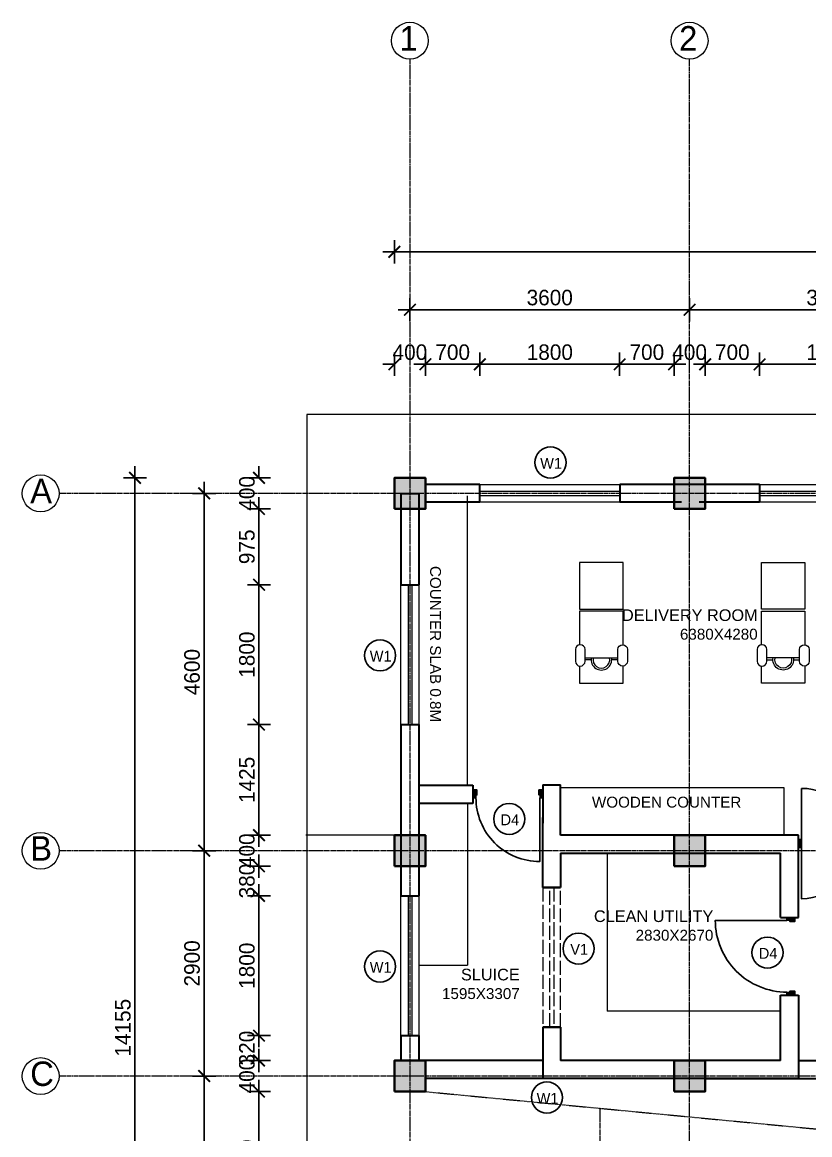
# Model space of a CAD drawing. Header units: inches. Extents: x -3071 to 2014935, y -37057 to 549694.
# Drawn here: x 1443310 to 1453446, y 364772 to 379091 of the extents above; entities that cross this region are included whole.
import ezdxf
from ezdxf.enums import TextEntityAlignment as Align

# ---------------------------------------------------------------- set-up
doc = ezdxf.new("R2010")
doc.units = ezdxf.units.IN
doc.header["$MEASUREMENT"] = 0
for name, pattern in [('ACAD_ISO08W100', [36, 24, -3, 6, -3]), ('DASHDOT2', [12.7, 6.35, -3.175, 0, -3.175]), ('DASHED', [0.75, 0.5, -0.25]), ('Hidden', [15, 12, -3])]:
    doc.linetypes.add(name, pattern=pattern)
for name, color, linetype, lineweight in [('001-Archi-Opening Tags', 14, 'Continuous', 25), ('002-Archi- Opening', 90, 'Continuous', 25), ('A .4 col', 5, 'Continuous', 40), ('A 0.09 Furniture', 30, 'Continuous', 5), ('A 0.13 dw', 3, 'Continuous', 13), ('A 0.13 fixed furniture', 10, 'Continuous', 13), ('A 0.13 IND DIM', 240, 'Continuous', 13), ('A 0.18 steps', 6, 'Continuous', 18), ('A 0.40 wall', 160, 'Continuous', 40), ('cen', 50, 'ACAD_ISO08W100', 5), ('dotted line', 1, 'DASHED', 9), ('Grid Tag', 6, 'Continuous', 20), ('p1 walls stone outline', 4, 'Continuous', 30), ('section', 6, 'DASHDOT2', 20), ('text', 7, 'Continuous', 25)]:
    doc.layers.add(name, color=color, linetype=linetype, lineweight=lineweight)
doc.styles.add('AERIAL', font='arial.ttf', dxfattribs={"height": 10})
doc.styles.add('Archi 100', font='GOTHIC.TTF', dxfattribs={"height": 200})
doc.styles.add('CG', font='GOTHIC.TTF', dxfattribs={"height": 40})
doc.styles.get("Standard").update_dxf_attribs({"font": 'GOTHIC.TTF'})
doc.dimstyles.new('Archi 100', dxfattribs={"dimtxt": 200, "dimasz": 150, "dimexe": 150, "dimexo": 300, "dimgap": 50, "dimtad": 1, "dimdec": 0, "dimrnd": 5, "dimzin": 0, "dimdsep": 46, "dimtxsty": 'Archi 100', "dimblk": 'ARCHTICK', "dimcen": 0.09, "dimdle": 150, "dimclrd": 256, "dimclre": 256, "dimclrt": 256, "dimadec": 0, "dimazin": 0, "dimtfac": 1, "dimtdec": 0, "dimtix": 1, "dimtofl": 0, "dimtmove": 0, "dimatfit": 3, "dimfxl": 150, "dimfxlon": 1, "dimtolj": 1, "dimtzin": 0, "dimlwd": -1, "dimlwe": -1, "dimarcsym": 0})

# ---------------------------------------------------------------- blocks, each defined once
blk = doc.blocks.new('W2')
at = {"layer": 'A 0.13 dw'}
for points in [[(143910, 195589), (143910, 195359), (142110, 195359), (142110, 195589)], [(142110, 195446), (143910, 195446), (143910, 195496), (142110, 195496)]]:
    blk.add_lwpolyline(points, close=True, dxfattribs=at)
blk = doc.blocks.new('grid')
at = {"layer": 'Grid Tag', "linetype": 'Continuous', "ltscale": 30}
blk.add_circle((51, 48), 264, dxfattribs=at)
blk.add_attdef('GRID', (-143, -93), '', height=200)
blk = doc.blocks.new('table delivery brawn labs plan')
at = {"ltscale": 100}
blk.add_lwpolyline([(-280, 950), (280, 950), (280, 1550), (-280, 1550)], close=True, dxfattribs=at)
for points in [[(280, 493), (280, 925), (-280, 925), (-280, 493)], [(-210, 325), (210, 325)], [(-133, 300), (-210, 300)], [(210, 300), (133, 300)], [(-280, 219), (-280, 0), (280, 0), (280, 219)]]:
    blk.add_lwpolyline(points, dxfattribs=at)
for points in [[(-210, 281), (-210, 431, 1), (-335, 431), (-335, 281, 1)], [(210, 281), (210, 431, -1), (335, 431), (335, 281, -1)]]:
    blk.add_lwpolyline(points, format="xyb", close=True, dxfattribs=at)
for radius, start, end in [(133, 169.155, 10.845), (108, 166.5994, 13.4006)]:
    blk.add_arc((0, 300), radius, start, end, dxfattribs=at)
blk = doc.blocks.new('*U656')
at = {"ltscale": 100}
for points in [[(5, 50), (5, -50), (40, -50), (40, 50)], [(1460, 50), (1460, -50), (1495, -50), (1495, 50)]]:
    blk.add_hatch(color=256, dxfattribs=at).paths.add_polyline_path(points)
for points in [[(43, 705.5), (43, -705.5, 1)], [(1457, 705.5), (1457, -705.5, -1)]]:
    blk.add_lwpolyline(points, format="xyb", close=True, dxfattribs=at)
for points in [[(5, 50), (5, -50), (40, -50), (40, 50)], [(1460, 50), (1460, -50), (1495, -50), (1495, 50)]]:
    blk.add_lwpolyline(points, close=True)
blk = doc.blocks.new('*U660')
at = {"ltscale": 100}
for points in [[(5, 50), (5, -50), (55, -50), (55, 15), (40, 15), (40, 50)], [(895, 50), (895, -50), (845, -50), (845, 15), (860, 15), (860, 50)]]:
    blk.add_hatch(color=256, dxfattribs=at).paths.add_polyline_path(points)
blk.add_lwpolyline([(43, 50), (43, 864, -0.414214), (857, 50)], format="xyb", dxfattribs=at)
for points in [[(5, 50), (5, -50), (55, -50), (55, 15), (40, 15), (40, 50)], [(895, 50), (895, -50), (845, -50), (845, 15), (860, 15), (860, 50)]]:
    blk.add_lwpolyline(points, close=True)
blk = doc.blocks.new('VENT 1800')
at = {"layer": 'A 0.13 dw', "linetype": 'Hidden', "ltscale": 15}
for p, q in [((165850, 199351), (167650, 199351)), ((167650, 199258), (165850, 199258)), ((165850, 199208), (167650, 199208)), ((167650, 199121), (165850, 199121))]:
    blk.add_line(p, q, dxfattribs=at)
at = {"layer": 'A 0.40 wall', "ltscale": 15}
for p, q in [((165850, 199121), (165850, 199351)), ((167650, 199351), (167650, 199121)), ((165850, 199258), (165850, 199208)), ((167650, 199208), (167650, 199258))]:
    blk.add_line(p, q, dxfattribs=at)
blk = doc.blocks.new('*U655')
at = {"ltscale": 100}
for points in [[(5, 50), (5, -50), (55, -50), (55, 15), (40, 15), (40, 50)], [(995, 50), (995, -50), (945, -50), (945, 15), (960, 15), (960, 50)]]:
    blk.add_hatch(color=256, dxfattribs=at).paths.add_polyline_path(points)
blk.add_lwpolyline([(43, 50), (43, 964, -0.414214), (957, 50)], format="xyb", dxfattribs=at)
for points in [[(5, 50), (5, -50), (55, -50), (55, 15), (40, 15), (40, 50)], [(995, 50), (995, -50), (945, -50), (945, 15), (960, 15), (960, 50)]]:
    blk.add_lwpolyline(points, close=True)
blk = doc.blocks.new('window tag')
blk.add_circle((0, 0), 200)
at = {"style": 'Archi 100', "flags": 1}
for tag, p in [('WIDTH', (15, 174.5)), ('HEIGHT', (-4.5, -348.5))]:
    blk.add_attdef(tag, p, '', height=200, dxfattribs=at)
at = {"style": 'Archi 100'}
blk.add_attdef('SYMBOL', text='', height=200, dxfattribs=at).set_placement((8, -10.5), align=Align.MIDDLE_CENTER)
blk = doc.blocks.new('_ArchTick')
at = {"color": 0, "linetype": 'ByBlock', "const_width": 0.15}
blk.add_lwpolyline([(-0.5, -0.5), (0.5, 0.5)], dxfattribs=at)
blk = doc.blocks.new('*D1778')
at = {"transparency": 16777216}
for p, q in [((1448099, 374538), (1448099, 374838)), ((1448499, 374538), (1448499, 374838)), ((1448099, 374688), (1447949, 374688)), ((1448499, 374688), (1448649, 374688))]:
    blk.add_line(p, q, dxfattribs=at)
at = {"layer": 'Defpoints', "color": 0, "transparency": 16777216}
for p in [(1448499, 374688), (1448099, 373227), (1448499, 373227)]:
    blk.add_point(p, dxfattribs=at)
at = {"transparency": 16777216, "xscale": 150, "yscale": 150, "zscale": 150}
blk.add_blockref('_ArchTick', (1448099, 374688), dxfattribs=at)
at = {"transparency": 16777216, "xscale": 150, "yscale": 150, "zscale": 150, "rotation": 180}
blk.add_blockref('_ArchTick', (1448499, 374688), dxfattribs=at)
at = {"transparency": 16777216, "insert": (1448299, 374843), "char_height": 200, "attachment_point": 5, "style": 'Archi 100'}
blk.add_mtext('\\A1;400', dxfattribs=at)
blk = doc.blocks.new('*D1779')
at = {"transparency": 16777216}
for p, q in [((1448499, 374538), (1448499, 374838)), ((1449200, 374538), (1449200, 374838)), ((1448349, 374688), (1449350, 374688))]:
    blk.add_line(p, q, dxfattribs=at)
at = {"layer": 'Defpoints', "color": 0, "transparency": 16777216}
for p in [(1449200, 374688), (1448499, 373227), (1449200, 373142)]:
    blk.add_point(p, dxfattribs=at)
at = {"transparency": 16777216, "xscale": 150, "yscale": 150, "zscale": 150, "rotation": 180}
blk.add_blockref('_ArchTick', (1448499, 374688), dxfattribs=at)
at = {"transparency": 16777216, "xscale": 150, "yscale": 150, "zscale": 150}
blk.add_blockref('_ArchTick', (1449200, 374688), dxfattribs=at)
at = {"transparency": 16777216, "insert": (1448850, 374843), "char_height": 200, "attachment_point": 5, "style": 'Archi 100'}
blk.add_mtext('\\A1;700', dxfattribs=at)
blk = doc.blocks.new('*D1780')
at = {"transparency": 16777216}
for p, q in [((1449200, 374538), (1449200, 374838)), ((1450999, 374538), (1450999, 374838)), ((1449050, 374688), (1451149, 374688))]:
    blk.add_line(p, q, dxfattribs=at)
at = {"layer": 'Defpoints', "color": 0, "transparency": 16777216}
for p in [(1450999, 374688), (1449200, 373142), (1450999, 373142)]:
    blk.add_point(p, dxfattribs=at)
at = {"transparency": 16777216, "xscale": 150, "yscale": 150, "zscale": 150, "rotation": 180}
blk.add_blockref('_ArchTick', (1449200, 374688), dxfattribs=at)
at = {"transparency": 16777216, "xscale": 150, "yscale": 150, "zscale": 150}
blk.add_blockref('_ArchTick', (1450999, 374688), dxfattribs=at)
at = {"transparency": 16777216, "insert": (1450100, 374843), "char_height": 200, "attachment_point": 5, "style": 'Archi 100'}
blk.add_mtext('\\A1;1800', dxfattribs=at)
blk = doc.blocks.new('*D1781')
at = {"transparency": 16777216}
for p, q in [((1450999, 374538), (1450999, 374838)), ((1451699, 374538), (1451699, 374838)), ((1450849, 374688), (1451849, 374688))]:
    blk.add_line(p, q, dxfattribs=at)
at = {"layer": 'Defpoints', "color": 0, "transparency": 16777216}
for p in [(1451699, 374688), (1451699, 373227), (1450999, 373142)]:
    blk.add_point(p, dxfattribs=at)
at = {"transparency": 16777216, "xscale": 150, "yscale": 150, "zscale": 150, "rotation": 180}
blk.add_blockref('_ArchTick', (1450999, 374688), dxfattribs=at)
at = {"transparency": 16777216, "xscale": 150, "yscale": 150, "zscale": 150}
blk.add_blockref('_ArchTick', (1451699, 374688), dxfattribs=at)
at = {"transparency": 16777216, "insert": (1451349, 374843), "char_height": 200, "attachment_point": 5, "style": 'Archi 100'}
blk.add_mtext('\\A1;700', dxfattribs=at)
blk = doc.blocks.new('*D1782')
at = {"transparency": 16777216}
for p, q in [((1451699, 374538), (1451699, 374838)), ((1452099, 374538), (1452099, 374838)), ((1451699, 374688), (1451549, 374688)), ((1452099, 374688), (1452249, 374688))]:
    blk.add_line(p, q, dxfattribs=at)
at = {"layer": 'Defpoints', "color": 0, "transparency": 16777216}
for p in [(1452099, 374688), (1451699, 373227), (1452099, 373227)]:
    blk.add_point(p, dxfattribs=at)
at = {"transparency": 16777216, "xscale": 150, "yscale": 150, "zscale": 150}
blk.add_blockref('_ArchTick', (1451699, 374688), dxfattribs=at)
at = {"transparency": 16777216, "xscale": 150, "yscale": 150, "zscale": 150, "rotation": 180}
blk.add_blockref('_ArchTick', (1452099, 374688), dxfattribs=at)
at = {"transparency": 16777216, "insert": (1451899, 374843), "char_height": 200, "attachment_point": 5, "style": 'Archi 100'}
blk.add_mtext('\\A1;400', dxfattribs=at)
blk = doc.blocks.new('*D1783')
at = {"transparency": 16777216}
for p, q in [((1452099, 374538), (1452099, 374838)), ((1452800, 374538), (1452800, 374838)), ((1451949, 374688), (1452950, 374688))]:
    blk.add_line(p, q, dxfattribs=at)
at = {"layer": 'Defpoints', "color": 0, "transparency": 16777216}
for p in [(1452800, 374688), (1452099, 373227), (1452800, 373142)]:
    blk.add_point(p, dxfattribs=at)
at = {"transparency": 16777216, "xscale": 150, "yscale": 150, "zscale": 150, "rotation": 180}
blk.add_blockref('_ArchTick', (1452099, 374688), dxfattribs=at)
at = {"transparency": 16777216, "xscale": 150, "yscale": 150, "zscale": 150}
blk.add_blockref('_ArchTick', (1452800, 374688), dxfattribs=at)
at = {"transparency": 16777216, "insert": (1452449, 374843), "char_height": 200, "attachment_point": 5, "style": 'Archi 100'}
blk.add_mtext('\\A1;700', dxfattribs=at)
blk = doc.blocks.new('*D1784')
at = {"transparency": 16777216}
for p, q in [((1452800, 374538), (1452800, 374838)), ((1454599, 374538), (1454599, 374838)), ((1452650, 374688), (1454749, 374688))]:
    blk.add_line(p, q, dxfattribs=at)
at = {"layer": 'Defpoints', "color": 0, "transparency": 16777216}
for p in [(1454599, 374688), (1452800, 373142), (1454599, 373142)]:
    blk.add_point(p, dxfattribs=at)
at = {"transparency": 16777216, "xscale": 150, "yscale": 150, "zscale": 150, "rotation": 180}
blk.add_blockref('_ArchTick', (1452800, 374688), dxfattribs=at)
at = {"transparency": 16777216, "xscale": 150, "yscale": 150, "zscale": 150}
blk.add_blockref('_ArchTick', (1454599, 374688), dxfattribs=at)
at = {"transparency": 16777216, "insert": (1453699, 374843), "char_height": 200, "attachment_point": 5, "style": 'Archi 100'}
blk.add_mtext('\\A1;1800', dxfattribs=at)
blk = doc.blocks.new('*D1821')
at = {"transparency": 16777216}
for p, q in [((1448299, 375241), (1448299, 375541)), ((1451899, 375241), (1451899, 375541)), ((1448149, 375391), (1452049, 375391))]:
    blk.add_line(p, q, dxfattribs=at)
at = {"layer": 'Defpoints', "color": 0, "transparency": 16777216}
for p in [(1451899, 375391), (1448299, 373027), (1451899, 373027)]:
    blk.add_point(p, dxfattribs=at)
at = {"transparency": 16777216, "xscale": 150, "yscale": 150, "zscale": 150, "rotation": 180}
blk.add_blockref('_ArchTick', (1448299, 375391), dxfattribs=at)
at = {"transparency": 16777216, "xscale": 150, "yscale": 150, "zscale": 150}
blk.add_blockref('_ArchTick', (1451899, 375391), dxfattribs=at)
at = {"transparency": 16777216, "insert": (1450099, 375546), "char_height": 200, "attachment_point": 5, "style": 'Archi 100'}
blk.add_mtext('\\A1;3600', dxfattribs=at)
blk = doc.blocks.new('*D1822')
at = {"transparency": 16777216}
for p, q in [((1451899, 375241), (1451899, 375541)), ((1455499, 375241), (1455499, 375541)), ((1451749, 375391), (1455649, 375391))]:
    blk.add_line(p, q, dxfattribs=at)
at = {"layer": 'Defpoints', "color": 0, "transparency": 16777216}
for p in [(1455499, 375391), (1451899, 373027), (1455499, 373027)]:
    blk.add_point(p, dxfattribs=at)
at = {"transparency": 16777216, "xscale": 150, "yscale": 150, "zscale": 150, "rotation": 180}
blk.add_blockref('_ArchTick', (1451899, 375391), dxfattribs=at)
at = {"transparency": 16777216, "xscale": 150, "yscale": 150, "zscale": 150}
blk.add_blockref('_ArchTick', (1455499, 375391), dxfattribs=at)
at = {"transparency": 16777216, "insert": (1453699, 375546), "char_height": 200, "attachment_point": 5, "style": 'Archi 100'}
blk.add_mtext('\\A1;3600', dxfattribs=at)
blk = doc.blocks.new('*D1832')
at = {"transparency": 16777216}
for p, q in [((1448099, 375986), (1448099, 376286)), ((1487149, 375986), (1487149, 376286)), ((1447949, 376136), (1487299, 376136))]:
    blk.add_line(p, q, dxfattribs=at)
at = {"layer": 'Defpoints', "color": 0, "transparency": 16777216}
for p in [(1487149, 376136), (1448099, 373227), (1487149, 373227)]:
    blk.add_point(p, dxfattribs=at)
at = {"transparency": 16777216, "xscale": 150, "yscale": 150, "zscale": 150, "rotation": 180}
blk.add_blockref('_ArchTick', (1448099, 376136), dxfattribs=at)
at = {"transparency": 16777216, "xscale": 150, "yscale": 150, "zscale": 150}
blk.add_blockref('_ArchTick', (1487149, 376136), dxfattribs=at)
at = {"transparency": 16777216, "insert": (1467624, 376291), "char_height": 200, "attachment_point": 5, "style": 'Archi 100'}
blk.add_mtext('\\A1;39050', dxfattribs=at)
blk = doc.blocks.new('*D1833')
at = {"transparency": 16777216}
for p, q in [((1446357, 373227), (1446357, 373377)), ((1446507, 373227), (1446207, 373227)), ((1446507, 372827), (1446207, 372827)), ((1446357, 372827), (1446357, 372677))]:
    blk.add_line(p, q, dxfattribs=at)
at = {"layer": 'Defpoints', "color": 0, "transparency": 16777216}
for p in [(1448099, 373227), (1446357, 372827), (1448099, 372827)]:
    blk.add_point(p, dxfattribs=at)
at = {"transparency": 16777216, "xscale": 150, "yscale": 150, "zscale": 150}
for p, rotation in [((1446357, 373227), 270), ((1446357, 372827), 90)]:
    blk.add_blockref('_ArchTick', p, dxfattribs=dict(at, rotation=rotation))
at = {"transparency": 16777216, "insert": (1446202, 373027), "char_height": 200, "attachment_point": 5, "rotation": 90, "style": 'Archi 100'}
blk.add_mtext('\\A1;400', dxfattribs=at)
blk = doc.blocks.new('*D1834')
at = {"transparency": 16777216}
for p, q in [((1446357, 372977), (1446357, 371701)), ((1446507, 372827), (1446207, 372827)), ((1446507, 371851), (1446207, 371851))]:
    blk.add_line(p, q, dxfattribs=at)
at = {"layer": 'Defpoints', "color": 0, "transparency": 16777216}
for p in [(1448099, 372827), (1446357, 371851), (1448184, 371851)]:
    blk.add_point(p, dxfattribs=at)
at = {"transparency": 16777216, "xscale": 150, "yscale": 150, "zscale": 150}
for p, rotation in [((1446357, 372827), 90), ((1446357, 371851), 270)]:
    blk.add_blockref('_ArchTick', p, dxfattribs=dict(at, rotation=rotation))
at = {"transparency": 16777216, "insert": (1446202, 372339), "char_height": 200, "attachment_point": 5, "rotation": 90, "style": 'Archi 100'}
blk.add_mtext('\\A1;975', dxfattribs=at)
blk = doc.blocks.new('*D1835')
at = {"transparency": 16777216}
for p, q in [((1446357, 372001), (1446357, 369901)), ((1446507, 371851), (1446207, 371851)), ((1446507, 370051), (1446207, 370051))]:
    blk.add_line(p, q, dxfattribs=at)
at = {"layer": 'Defpoints', "color": 0, "transparency": 16777216}
for p in [(1448184, 371851), (1446357, 370051), (1448184, 370051)]:
    blk.add_point(p, dxfattribs=at)
at = {"transparency": 16777216, "xscale": 150, "yscale": 150, "zscale": 150}
for p, rotation in [((1446357, 371851), 90), ((1446357, 370051), 270)]:
    blk.add_blockref('_ArchTick', p, dxfattribs=dict(at, rotation=rotation))
at = {"transparency": 16777216, "insert": (1446202, 370951), "char_height": 200, "attachment_point": 5, "rotation": 90, "style": 'Archi 100'}
blk.add_mtext('\\A1;1800', dxfattribs=at)
blk = doc.blocks.new('*D1836')
at = {"transparency": 16777216}
for p, q in [((1446357, 370201), (1446357, 368477)), ((1446507, 370051), (1446207, 370051)), ((1446507, 368627), (1446207, 368627))]:
    blk.add_line(p, q, dxfattribs=at)
at = {"layer": 'Defpoints', "color": 0, "transparency": 16777216}
for p in [(1448184, 370051), (1446357, 368627), (1448099, 368627)]:
    blk.add_point(p, dxfattribs=at)
at = {"transparency": 16777216, "xscale": 150, "yscale": 150, "zscale": 150}
for p, rotation in [((1446357, 370051), 90), ((1446357, 368627), 270)]:
    blk.add_blockref('_ArchTick', p, dxfattribs=dict(at, rotation=rotation))
at = {"transparency": 16777216, "insert": (1446202, 369339), "char_height": 200, "attachment_point": 5, "rotation": 90, "style": 'Archi 100'}
blk.add_mtext('\\A1;1425', dxfattribs=at)
blk = doc.blocks.new('*D1837')
at = {"transparency": 16777216}
for p, q in [((1446357, 368627), (1446357, 368777)), ((1446507, 368627), (1446207, 368627)), ((1446507, 368227), (1446207, 368227)), ((1446357, 368227), (1446357, 368077))]:
    blk.add_line(p, q, dxfattribs=at)
at = {"layer": 'Defpoints', "color": 0, "transparency": 16777216}
for p in [(1448099, 368627), (1446357, 368227), (1448099, 368227)]:
    blk.add_point(p, dxfattribs=at)
at = {"transparency": 16777216, "xscale": 150, "yscale": 150, "zscale": 150}
for p, rotation in [((1446357, 368627), 270), ((1446357, 368227), 90)]:
    blk.add_blockref('_ArchTick', p, dxfattribs=dict(at, rotation=rotation))
at = {"transparency": 16777216, "insert": (1446202, 368427), "char_height": 200, "attachment_point": 5, "rotation": 90, "style": 'Archi 100'}
blk.add_mtext('\\A1;400', dxfattribs=at)
blk = doc.blocks.new('*D1838')
at = {"transparency": 16777216}
for p, q in [((1446357, 368227), (1446357, 368377)), ((1446507, 368227), (1446207, 368227)), ((1446507, 367847), (1446207, 367847)), ((1446357, 367847), (1446357, 367697))]:
    blk.add_line(p, q, dxfattribs=at)
at = {"layer": 'Defpoints', "color": 0, "transparency": 16777216}
for p in [(1448099, 368227), (1446357, 367847), (1448184, 367847)]:
    blk.add_point(p, dxfattribs=at)
at = {"transparency": 16777216, "xscale": 150, "yscale": 150, "zscale": 150}
for p, rotation in [((1446357, 368227), 270), ((1446357, 367847), 90)]:
    blk.add_blockref('_ArchTick', p, dxfattribs=dict(at, rotation=rotation))
at = {"transparency": 16777216, "insert": (1446202, 368037), "char_height": 200, "attachment_point": 5, "rotation": 90, "style": 'Archi 100'}
blk.add_mtext('\\A1;380', dxfattribs=at)
blk = doc.blocks.new('*D1839')
at = {"transparency": 16777216}
for p, q in [((1446357, 367997), (1446357, 365897)), ((1446507, 367847), (1446207, 367847)), ((1446507, 366047), (1446207, 366047))]:
    blk.add_line(p, q, dxfattribs=at)
at = {"layer": 'Defpoints', "color": 0, "transparency": 16777216}
for p in [(1448184, 367847), (1446357, 366047), (1448184, 366047)]:
    blk.add_point(p, dxfattribs=at)
at = {"transparency": 16777216, "xscale": 150, "yscale": 150, "zscale": 150}
for p, rotation in [((1446357, 367847), 90), ((1446357, 366047), 270)]:
    blk.add_blockref('_ArchTick', p, dxfattribs=dict(at, rotation=rotation))
at = {"transparency": 16777216, "insert": (1446202, 366947), "char_height": 200, "attachment_point": 5, "rotation": 90, "style": 'Archi 100'}
blk.add_mtext('\\A1;1800', dxfattribs=at)
blk = doc.blocks.new('*D1840')
at = {"transparency": 16777216}
for p, q in [((1446357, 366047), (1446357, 366197)), ((1446507, 366047), (1446207, 366047)), ((1446507, 365727), (1446207, 365727)), ((1446357, 365727), (1446357, 365577))]:
    blk.add_line(p, q, dxfattribs=at)
at = {"layer": 'Defpoints', "color": 0, "transparency": 16777216}
for p in [(1448184, 366047), (1446357, 365727), (1448099, 365727)]:
    blk.add_point(p, dxfattribs=at)
at = {"transparency": 16777216, "xscale": 150, "yscale": 150, "zscale": 150}
for p, rotation in [((1446357, 366047), 270), ((1446357, 365727), 90)]:
    blk.add_blockref('_ArchTick', p, dxfattribs=dict(at, rotation=rotation))
at = {"transparency": 16777216, "insert": (1446202, 365887), "char_height": 200, "attachment_point": 5, "rotation": 90, "style": 'Archi 100'}
blk.add_mtext('\\A1;320', dxfattribs=at)
blk = doc.blocks.new('*D1841')
at = {"transparency": 16777216}
for p, q in [((1446357, 365727), (1446357, 365877)), ((1446507, 365727), (1446207, 365727)), ((1446507, 365327), (1446207, 365327)), ((1446357, 365327), (1446357, 365177))]:
    blk.add_line(p, q, dxfattribs=at)
at = {"layer": 'Defpoints', "color": 0, "transparency": 16777216}
for p in [(1448099, 365727), (1446357, 365327), (1448099, 365327)]:
    blk.add_point(p, dxfattribs=at)
at = {"transparency": 16777216, "xscale": 150, "yscale": 150, "zscale": 150}
for p, rotation in [((1446357, 365727), 270), ((1446357, 365327), 90)]:
    blk.add_blockref('_ArchTick', p, dxfattribs=dict(at, rotation=rotation))
at = {"transparency": 16777216, "insert": (1446202, 365527), "char_height": 200, "attachment_point": 5, "rotation": 90, "style": 'Archi 100'}
blk.add_mtext('\\A1;400', dxfattribs=at)
blk = doc.blocks.new('*D1842')
at = {"transparency": 16777216}
for p, q in [((1446357, 365477), (1446357, 363347)), ((1446507, 365327), (1446207, 365327)), ((1446507, 363497), (1446207, 363497))]:
    blk.add_line(p, q, dxfattribs=at)
at = {"layer": 'Defpoints', "color": 0, "transparency": 16777216}
for p in [(1448099, 365327), (1446357, 363497), (1448127, 363497)]:
    blk.add_point(p, dxfattribs=at)
at = {"transparency": 16777216, "xscale": 150, "yscale": 150, "zscale": 150}
for p, rotation in [((1446357, 365327), 90), ((1446357, 363497), 270)]:
    blk.add_blockref('_ArchTick', p, dxfattribs=dict(at, rotation=rotation))
at = {"transparency": 16777216, "insert": (1446202, 364412), "char_height": 200, "attachment_point": 5, "rotation": 90, "style": 'Archi 100'}
blk.add_mtext('\\A1;1830', dxfattribs=at)
blk = doc.blocks.new('*D1848')
at = {"transparency": 16777216}
for p, q in [((1445652, 373177), (1445652, 368277)), ((1445802, 373027), (1445502, 373027)), ((1445802, 368427), (1445502, 368427))]:
    blk.add_line(p, q, dxfattribs=at)
at = {"layer": 'Defpoints', "color": 0, "transparency": 16777216}
for p in [(1448299, 373027), (1445652, 368427), (1448299, 368427)]:
    blk.add_point(p, dxfattribs=at)
at = {"transparency": 16777216, "xscale": 150, "yscale": 150, "zscale": 150}
for p, rotation in [((1445652, 373027), 90), ((1445652, 368427), 270)]:
    blk.add_blockref('_ArchTick', p, dxfattribs=dict(at, rotation=rotation))
at = {"transparency": 16777216, "insert": (1445496, 370727), "char_height": 200, "attachment_point": 5, "rotation": 90, "style": 'Archi 100'}
blk.add_mtext('\\A1;4600', dxfattribs=at)
blk = doc.blocks.new('*D1849')
at = {"transparency": 16777216}
for p, q in [((1445652, 368577), (1445652, 365377)), ((1445802, 368427), (1445502, 368427)), ((1445802, 365527), (1445502, 365527))]:
    blk.add_line(p, q, dxfattribs=at)
at = {"layer": 'Defpoints', "color": 0, "transparency": 16777216}
for p in [(1448299, 368427), (1445652, 365527), (1448299, 365527)]:
    blk.add_point(p, dxfattribs=at)
at = {"transparency": 16777216, "xscale": 150, "yscale": 150, "zscale": 150}
for p, rotation in [((1445652, 368427), 90), ((1445652, 365527), 270)]:
    blk.add_blockref('_ArchTick', p, dxfattribs=dict(at, rotation=rotation))
at = {"transparency": 16777216, "insert": (1445496, 366977), "char_height": 200, "attachment_point": 5, "rotation": 90, "style": 'Archi 100'}
blk.add_mtext('\\A1;2900', dxfattribs=at)
blk = doc.blocks.new('*D1850')
at = {"transparency": 16777216}
for p, q in [((1445652, 365677), (1445652, 360777)), ((1445802, 365527), (1445502, 365527)), ((1445652, 360927), (1445502, 360927))]:
    blk.add_line(p, q, dxfattribs=at)
at = {"layer": 'Defpoints', "color": 0, "transparency": 16777216}
for p in [(1448299, 365527), (1445652, 360927), (1445652, 360927)]:
    blk.add_point(p, dxfattribs=at)
at = {"transparency": 16777216, "xscale": 150, "yscale": 150, "zscale": 150}
for p, rotation in [((1445652, 365527), 90), ((1445652, 360927), 270)]:
    blk.add_blockref('_ArchTick', p, dxfattribs=dict(at, rotation=rotation))
at = {"transparency": 16777216, "insert": (1445496, 363227), "char_height": 200, "attachment_point": 5, "rotation": 90, "style": 'Archi 100'}
blk.add_mtext('\\A1;4600', dxfattribs=at)
blk = doc.blocks.new('*D1852')
at = {"transparency": 16777216}
for p, q in [((1444761, 373377), (1444761, 358922)), ((1444911, 373227), (1444611, 373227)), ((1444911, 359072), (1444611, 359072))]:
    blk.add_line(p, q, dxfattribs=at)
at = {"layer": 'Defpoints', "color": 0, "transparency": 16777216}
for p in [(1448140, 373227), (1444761, 359072), (1448126, 359072)]:
    blk.add_point(p, dxfattribs=at)
at = {"transparency": 16777216, "xscale": 150, "yscale": 150, "zscale": 150}
for p, rotation in [((1444761, 373227), 90), ((1444761, 359072), 270)]:
    blk.add_blockref('_ArchTick', p, dxfattribs=dict(at, rotation=rotation))
at = {"transparency": 16777216, "insert": (1444606, 366149), "char_height": 200, "attachment_point": 5, "rotation": 90, "style": 'Archi 100'}
blk.add_mtext('\\A1;14155', dxfattribs=at)

msp = doc.modelspace()

# ---------------------------------------------------------------- hatches: boundary and pattern name
at = {"layer": 'A .4 col', "linetype": 'Continuous'}
h = msp.add_hatch(color=256, dxfattribs=at)
h.dxf.hatch_style = 1
h.paths.add_polyline_path([(1448099.45, 372826.69), (1448499.45, 372826.69), (1448499.45, 373226.69), (1448099.45, 373226.69)])
h = msp.add_hatch(color=256, dxfattribs=at)
h.dxf.hatch_style = 1
h.paths.add_polyline_path([(1451699.45, 372826.69), (1452099.45, 372826.69), (1452099.45, 373226.69), (1451699.45, 373226.69)])
h = msp.add_hatch(color=256, dxfattribs=at)
h.dxf.hatch_style = 1
h.paths.add_polyline_path([(1448099.45, 368226.69), (1448499.45, 368226.69), (1448499.45, 368626.69), (1448099.45, 368626.69)])
h = msp.add_hatch(color=256, dxfattribs=at)
h.dxf.hatch_style = 1
h.paths.add_polyline_path([(1451699.45, 368226.69), (1452099.45, 368226.69), (1452099.45, 368626.69), (1451699.45, 368626.69)])
h = msp.add_hatch(color=256, dxfattribs=at)
h.dxf.hatch_style = 1
h.paths.add_polyline_path([(1448099.45, 365326.69), (1448499.45, 365326.69), (1448499.45, 365726.69), (1448099.45, 365726.69)])
h = msp.add_hatch(color=256, dxfattribs=at)
h.dxf.hatch_style = 1
h.paths.add_polyline_path([(1451699.45, 365326.69), (1452099.45, 365326.69), (1452099.45, 365726.69), (1451699.45, 365726.69)])

# ---------------------------------------------------------------- linework, layer by layer
for points in [[(1448099.45, 372826.69), (1448499.45, 372826.69), (1448499.45, 373226.69), (1448099.45, 373226.69)], [(1451699.45, 372826.69), (1452099.45, 372826.69), (1452099.45, 373226.69), (1451699.45, 373226.69)], [(1448099.45, 368226.69), (1448499.45, 368226.69), (1448499.45, 368626.69), (1448099.45, 368626.69)], [(1451699.45, 368226.69), (1452099.45, 368226.69), (1452099.45, 368626.69), (1451699.45, 368626.69)], [(1448099.45, 365326.69), (1448499.45, 365326.69), (1448499.45, 365726.69), (1448099.45, 365726.69)], [(1451699.45, 365326.69), (1452099.45, 365326.69), (1452099.45, 365726.69), (1451699.45, 365726.69)]]:
    msp.add_lwpolyline(points, close=True, dxfattribs=at)
at = {"layer": 'A 0.13 fixed furniture'}
for p, q in [((1449039.45, 369278.31), (1449039.45, 372996.93)), ((1453118.46, 369236.93), (1450239.45, 369236.93)), ((1453118.46, 368636.93), (1453118.46, 369236.93)), ((1449039.45, 369033.32), (1449039.45, 366954.68)), ((1450839.45, 368396.93), (1450839.45, 366364.3)), ((1448419.45, 366954.68), (1449039.45, 366954.68)), ((1453069.45, 366364.3), (1450839.45, 366364.3))]:
    msp.add_line(p, q, dxfattribs=at)
at = {"layer": 'A 0.18 steps'}
msp.add_line((1448184.48, 368626.69), (1446959.63, 368626.69), dxfattribs=at)
at = {"layer": 'cen', "ltscale": 2}
for p, q in [((1448299.45, 378616.21), (1448299.45, 351672.05)), ((1451899.45, 351672.05), (1451899.45, 378616.21)), ((1491464.45, 373026.69), (1443784.45, 373026.69)), ((1491464.45, 368426.69), (1443784.45, 368426.69)), ((1491464.45, 365526.69), (1443784.45, 365526.69)), ((1450749.44, 357367.36), (1450749.44, 365111.68))]:
    msp.add_line(p, q, dxfattribs=at)
at = {"layer": 'dotted line', "linetype": 'Continuous', "ltscale": 1000}
for p, q in [((1467649.45, 374041.7), (1446972.64, 374041.7)), ((1446972.64, 374041.7), (1446972.64, 357971.7))]:
    msp.add_line(p, q, dxfattribs=at)
at = {"layer": 'p1 walls stone outline'}
for p, q in [((1448184.45, 373026.69), (1448184.45, 371851)), ((1448184.45, 373026.69), (1448414.45, 373026.69)), ((1448414.45, 373026.69), (1448414.45, 371851)), ((1448499.45, 372911.69), (1448499.45, 373141.69)), ((1449199.45, 373141.69), (1448499.45, 373141.69)), ((1449199.45, 372911.69), (1449199.45, 373141.69)), ((1451699.49, 373141.69), (1450999.45, 373141.69)), ((1450999.45, 373141.69), (1450999.45, 372911.69)), ((1452799.5, 373141.69), (1451699.45, 373141.69)), ((1451699.45, 372911.69), (1451699.45, 373141.69)), ((1451699.45, 372911.69), (1451699.45, 373141.69)), ((1452799.5, 373141.69), (1452799.5, 372911.69)), ((1449199.45, 372911.69), (1448499.45, 372911.69)), ((1451699.49, 372911.69), (1450999.45, 372911.69)), ((1451794.45, 372911.69), (1451699.45, 372911.69)), ((1452799.5, 372911.69), (1452024.45, 372911.69)), ((1448184.45, 371851), (1448414.45, 371851)), ((1448184.45, 370051.12), (1448184.45, 368226.69)), ((1448184.45, 370051.12), (1448414.45, 370051.12)), ((1448414.45, 370051.12), (1448414.45, 368226.69)), ((1448414.45, 369273.32), (1449110.63, 369273.32)), ((1449110.63, 369273.32), (1449110.63, 369033.32)), ((1450009.45, 369277.31), (1450009.45, 368783.31)), ((1450009.45, 369277.31), (1450239.45, 369277.31)), ((1450239.45, 368626.93), (1450239.45, 369277.31)), ((1449110.63, 369033.32), (1448414.45, 369033.32)), ((1450009.45, 367955.6), (1450009.45, 368855.02)), ((1453299.45, 368626.93), (1450239.45, 368626.93)), ((1453299.45, 367569.04), (1453299.45, 368626.93)), ((1450239.45, 368396.93), (1451429.82, 368396.93)), ((1450239.45, 368396.93), (1450239.45, 367955.6)), ((1451429.82, 368396.93), (1453069.45, 368396.93)), ((1453069.45, 367569.04), (1453069.45, 368396.93)), ((1448184.45, 368226.69), (1448184.45, 367847.25)), ((1448184.45, 368226.69), (1448414.45, 368226.69)), ((1448414.45, 368226.69), (1448414.45, 367847.25)), ((1448184.45, 367847.25), (1448414.45, 367847.25)), ((1453069.45, 367569.04), (1453299.45, 367569.04)), ((1453069.45, 365726.93), (1453069.45, 366569.04)), ((1453069.45, 366569.04), (1453299.45, 366569.04)), ((1453299.45, 366569.04), (1453299.45, 366459.3)), ((1453299.45, 366459.3), (1453299.45, 365496.93)), ((1450009.45, 366155.72), (1450009.45, 365496.93)), ((1450239.45, 366155.72), (1450239.45, 365726.93)), ((1448184.45, 366047.37), (1448414.45, 366047.37)), ((1448184.45, 366047.37), (1448184.45, 365726.69)), ((1448414.45, 366047.37), (1448414.45, 365726.69)), ((1448184.45, 365726.69), (1448414.45, 365726.69)), ((1450009.45, 365726.93), (1448499.45, 365726.93)), ((1453069.45, 365726.93), (1450239.45, 365726.93)), ((1453299.45, 365726.69), (1456356.07, 365726.69)), ((1450009.45, 365496.93), (1448499.45, 365496.93)), ((1453299.45, 365496.93), (1450009.45, 365496.93)), ((1452099.45, 365496.69), (1456356.07, 365496.69))]:
    msp.add_line(p, q, dxfattribs=at)
at = {"layer": 'section'}
msp.add_line((1448499.45, 365326.69), (1467649.6, 363496.69), dxfattribs=at)

# ---------------------------------------------------------------- block references
ref = msp.add_blockref('grid', (1448253.22, 378810.4), dxfattribs=dict(xscale=0.8987445155798923, yscale=0.8987445155798923, zscale=0.8987445155798923))
ref.add_attrib('GRID', '1', (1448164.68, 378726.61), dxfattribs={"height": 314.56})
ref = msp.add_blockref('grid', (1451853.22, 378810.4), dxfattribs=dict(xscale=0.8987445155798923, yscale=0.8987445155798923, zscale=0.8987445155798923))
ref.add_attrib('GRID', '2', (1451764.68, 378726.61), dxfattribs={"height": 314.56})
ref = msp.add_blockref('grid', (1443500.93, 372983.59), dxfattribs=dict(xscale=0.8987445155798923, yscale=0.8987445155798923, zscale=0.8987445155798923))
ref.add_attrib('GRID', 'A', (1443412.39, 372899.81), dxfattribs={"height": 314.56})
ref = msp.add_blockref('grid', (1443500.93, 368383.59), dxfattribs=dict(xscale=0.8987445155798923, yscale=0.8987445155798923, zscale=0.8987445155798923))
ref.add_attrib('GRID', 'B', (1443412.39, 368299.81), dxfattribs={"height": 314.56})
ref = msp.add_blockref('grid', (1443500.93, 365483.59), dxfattribs=dict(xscale=0.8987445155798923, yscale=0.8987445155798923, zscale=0.8987445155798923))
ref.add_attrib('GRID', 'C', (1443412.39, 365399.81), dxfattribs={"height": 314.56})
at = {"layer": '001-Archi-Opening Tags'}
ref = msp.add_blockref('window tag', (1450108.46, 373424.32), dxfattribs=at)
ref.add_attrib('SYMBOL', 'W1', dxfattribs={"layer": '0', "height": 140, "style": 'CG'}).set_placement((1450116.46, 373413.82), align=Align.MIDDLE_CENTER)
ref = msp.add_blockref('window tag', (1447914.92, 370941.21), dxfattribs=at)
ref.add_attrib('SYMBOL', 'W1', dxfattribs={"layer": '0', "height": 140, "style": 'CG'}).set_placement((1447922.92, 370930.71), align=Align.MIDDLE_CENTER)
ref = msp.add_blockref('window tag', (1449578.11, 368835.97), dxfattribs=at)
ref.add_attrib('SYMBOL', 'D4', dxfattribs={"layer": '0', "height": 140, "style": 'CG'}).set_placement((1449586.11, 368825.47), align=Align.MIDDLE_CENTER)
ref = msp.add_blockref('window tag', (1450470.05, 367168.15), dxfattribs=at)
ref.add_attrib('SYMBOL', 'V1', dxfattribs={"layer": '0', "height": 140, "style": 'CG'}).set_placement((1450478.05, 367157.65), align=Align.MIDDLE_CENTER)
ref = msp.add_blockref('window tag', (1452901.71, 367116.61), dxfattribs=at)
ref.add_attrib('SYMBOL', 'D4', dxfattribs={"layer": '0', "height": 140, "style": 'CG'}).set_placement((1452909.71, 367106.11), align=Align.MIDDLE_CENTER)
ref = msp.add_blockref('window tag', (1447914.92, 366937.46), dxfattribs=at)
ref.add_attrib('SYMBOL', 'W1', dxfattribs={"layer": '0', "height": 140, "style": 'CG'}).set_placement((1447922.92, 366926.96), align=Align.MIDDLE_CENTER)
ref = msp.add_blockref('window tag', (1450063.02, 365251.27), dxfattribs=at)
ref.add_attrib('SYMBOL', 'W1', dxfattribs={"layer": '0', "height": 140, "style": 'CG'}).set_placement((1450071.02, 365240.77), align=Align.MIDDLE_CENTER)
at = {"layer": '002-Archi- Opening'}
for name, p, xscale, yscale, zscale, rotation in [('*U660', (1450014.45, 369160.62), 1.009854861433269, 1.009854861427416, 1.009854861427416, 180), ('*U655', (1453203.3, 367574.09), -1.010101010102517, 1.010101010102517, 1.010101010102517, 90)]:
    msp.add_blockref(name, p, dxfattribs=dict(at, xscale=xscale, yscale=yscale, zscale=zscale, rotation=rotation))
at = {"layer": '002-Archi- Opening', "xscale": -1.006711409398122, "yscale": 1.006711409398122, "zscale": 1.006711409398122}
msp.add_blockref('*U656', (1454804.48, 368519.73), dxfattribs=at)
at = {"layer": 'A 0.09 Furniture', "linetype": 'Continuous'}
msp.add_blockref('table delivery brawn labs plan', (1450763.87, 370585.65), dxfattribs=at)
at = {"layer": 'A 0.09 Furniture', "linetype": 'Continuous', "xscale": -1}
msp.add_blockref('table delivery brawn labs plan', (1453103.87, 370585.65), dxfattribs=at)
at = {"layer": 'A 0.13 IND DIM'}
for p in [(1307089.3, 177553.09), (1310689.24, 177553.09)]:
    msp.add_blockref('W2', p, dxfattribs=at)
at = {"layer": 'A 0.13 IND DIM', "rotation": 90}
for p in [(1643773.04, 227940.85), (1643773.04, 223937.1)]:
    msp.add_blockref('W2', p, dxfattribs=at)
at = {"layer": 'p1 walls stone outline', "xscale": -1, "rotation": 90}
msp.add_blockref('VENT 1800', (1649360.15, 533805.81), dxfattribs=at)

# ---------------------------------------------------------------- texts
at = {"layer": 'text', "insert": (1448557.08, 372092.73), "char_height": 140, "width": 14192.8258, "attachment_point": 7, "rotation": 270, "style": 'AERIAL'}
msp.add_mtext('COUNTER SLAB 0.8M', dxfattribs=at)
at = {"layer": 'text', "width": 14192.8258, "attachment_point": 3, "style": 'AERIAL'}
for s, insert, char_height in [('DELIVERY ROOM\\P{\\H0.75x;        \\H1.244x;   6380X4280}', (1452774.98, 371534.34), 150), ('WOODEN COUNTER', (1452564.95, 369122.56), 140), ('CLEAN UTILITY\\P{\\H0.75x;       \\H1.244x;2830X2670}', (1452204.81, 367659.58), 150), ('  SLUICE\\P{\\H0.9333x;1595X3307}', (1449712.99, 366908.45), 150)]:
    msp.add_mtext(s, dxfattribs=dict(at, insert=insert, char_height=char_height))

# ---------------------------------------------------------------- dimensions: what is measured, and where the dimension line sits
for base, p1, p2, picture, middle in [((1487149.45, 376136.26), (1448099.45, 373226.69), (1487149.45, 373226.69), '*D1832', (1467624.45, 376291.29)), ((1451899.45, 375390.72), (1448299.45, 373026.69), (1451899.45, 373026.69), '*D1821', (1450099.45, 375545.75)), ((1448499.45, 374687.93), (1448099.45, 373226.69), (1448499.45, 373226.69), '*D1778', (1448299.45, 374842.96))]:
    dim = msp.add_linear_dim(base=base, p1=p1, p2=p2, dimstyle='Archi 100')
    dim.commit()
    dim.dimension.update_dxf_attribs({"geometry": picture, "text_midpoint": middle})
for base, p1, p2, picture, middle in [((1455499.45, 375390.72), (1451899.45, 373026.69), (1455499.45, 373026.69), '*D1822', (1453699.45, 375545.75)), ((1449199.56, 374687.93), (1448499.45, 373226.69), (1449199.56, 373141.69), '*D1779', (1448849.5, 374842.96)), ((1450999.45, 374687.93), (1449199.56, 373141.69), (1450999.45, 373141.69), '*D1780', (1450099.5, 374842.96)), ((1451699.45, 374687.93), (1450999.45, 373141.69), (1451699.45, 373226.69), '*D1781', (1451349.45, 374842.96)), ((1452099.45, 374687.93), (1451699.45, 373226.69), (1452099.45, 373226.69), '*D1782', (1451899.45, 374842.96)), ((1452799.5, 374687.93), (1452099.45, 373226.69), (1452799.5, 373141.69), '*D1783', (1452449.48, 374842.96)), ((1454599.39, 374687.93), (1452799.5, 373141.69), (1454599.39, 373141.69), '*D1784', (1453699.45, 374842.96))]:
    dim = msp.add_linear_dim(base=base, p1=p1, p2=p2, dimstyle='Archi 100', override={"dimtmove": 1})
    dim.commit()
    dim.dimension.update_dxf_attribs({"geometry": picture, "text_midpoint": middle})
for base, p1, p2, picture, middle in [((1444761.19, 359071.7), (1448140.42, 373226.69), (1448125.57, 359071.7), '*D1852', (1444606.16, 366149.2)), ((1446357.47, 372826.69), (1448099.45, 373226.69), (1448099.45, 372826.69), '*D1833', (1446202.44, 373026.69)), ((1445651.52, 368426.69), (1448299.45, 373026.69), (1448299.45, 368426.69), '*D1848', (1445496.49, 370726.69))]:
    dim = msp.add_linear_dim(base=base, p1=p1, p2=p2, angle=90, dimstyle='Archi 100')
    dim.commit()
    dim.dimension.update_dxf_attribs({"geometry": picture, "text_midpoint": middle})
for base, p1, p2, picture, middle in [((1446357.47, 371851), (1448099.45, 372826.69), (1448184.45, 371851), '*D1834', (1446202.44, 372338.85)), ((1446357.47, 370051.12), (1448184.45, 371851), (1448184.45, 370051.12), '*D1835', (1446202.44, 370951.06)), ((1446357.47, 368626.69), (1448184.45, 370051.12), (1448099.45, 368626.69), '*D1836', (1446202.44, 369338.91)), ((1446357.47, 368226.69), (1448099.45, 368626.69), (1448099.45, 368226.69), '*D1837', (1446202.44, 368426.69)), ((1445651.52, 365526.69), (1448299.45, 368426.69), (1448299.45, 365526.69), '*D1849', (1445496.49, 366976.69)), ((1446357.47, 367847.25), (1448099.45, 368226.69), (1448184.45, 367847.25), '*D1838', (1446202.44, 368036.97)), ((1446357.47, 366047.37), (1448184.45, 367847.25), (1448184.45, 366047.37), '*D1839', (1446202.44, 366947.31)), ((1446357.47, 365726.69), (1448184.45, 366047.37), (1448099.45, 365726.69), '*D1840', (1446202.44, 365887.03)), ((1446357.47, 365326.69), (1448099.45, 365726.69), (1448099.45, 365326.69), '*D1841', (1446202.44, 365526.69)), ((1445651.52, 360926.7), (1448299.45, 365526.69), (1445651.52, 360926.7), '*D1850', (1445496.49, 363226.69)), ((1446357.47, 363496.69), (1448099.45, 365326.69), (1448127.36, 363496.69), '*D1842', (1446202.44, 364411.69))]:
    dim = msp.add_linear_dim(base=base, p1=p1, p2=p2, angle=90, dimstyle='Archi 100', override={"dimtmove": 1})
    dim.commit()
    dim.dimension.update_dxf_attribs({"geometry": picture, "text_midpoint": middle})

doc.saveas('drawing.dxf')
